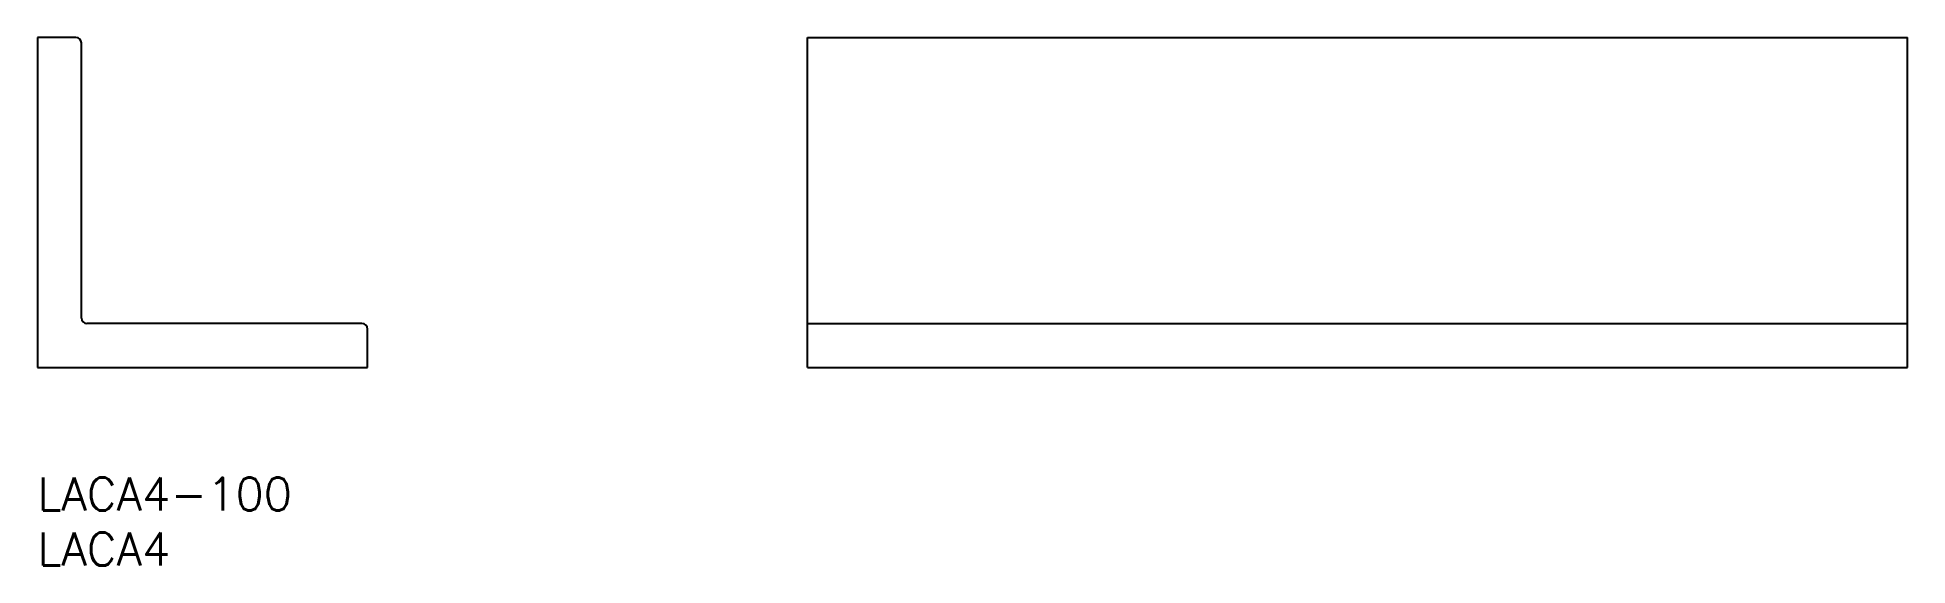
# Model space of a CAD drawing. Extents: x 0 to 170, y -8 to 40.
import ezdxf

# ---------------------------------------------------------------- set-up
doc = ezdxf.new("R2010")
doc.units = 0
doc.header["$LTSCALE"] = 0.5
doc.layers.add('MSM_CONTINUOUS', color=7, linetype='CONTINUOUS')
doc.layers.add('MSM_PART_NUMBER', color=7, linetype='CONTINUOUS')
doc.styles.get("Standard").update_dxf_attribs({"font": 'txt.shx', "height": 3, "bigfont": 'bigfont.shx'})

# ---------------------------------------------------------------- blocks, each defined once
blk = doc.blocks.new('*U1')
at = {"layer": 'MSM_PART_NUMBER'}
blk.add_text('LACA4-100', height=3, dxfattribs=at).set_placement((0, -3))
blk = doc.blocks.new('*U2')
at = {"layer": 'MSM_PART_NUMBER'}
blk.add_text('LACA4', height=3, dxfattribs=at).set_placement((0, -8))

msp = doc.modelspace()

# ---------------------------------------------------------------- linework, layer by layer
at = {"layer": 'MSM_CONTINUOUS'}
for p, q in [((0, 40), (0, 10)), ((3.5, 40), (0, 40)), ((4, 14.5), (4, 39.5)), ((70, 10), (70, 40)), ((70, 40), (170, 40)), ((170, 10), (170, 40)), ((29.5, 14), (4.5, 14)), ((70, 14), (170, 14)), ((30, 10), (30, 13.5)), ((0, 10), (30, 10)), ((70, 10), (170, 10))]:
    msp.add_line(p, q, dxfattribs=at)
for centre, start, end in [((3.5, 39.5), 0, 90), ((4.5, 14.5), 180, 270), ((29.5, 13.5), 0, 90)]:
    msp.add_arc(centre, 0.5, start, end, dxfattribs=at)

# ---------------------------------------------------------------- block references
for name in ['*U1', '*U2']:
    msp.add_blockref(name, (0, 0), dxfattribs=at)

doc.saveas('drawing.dxf')
